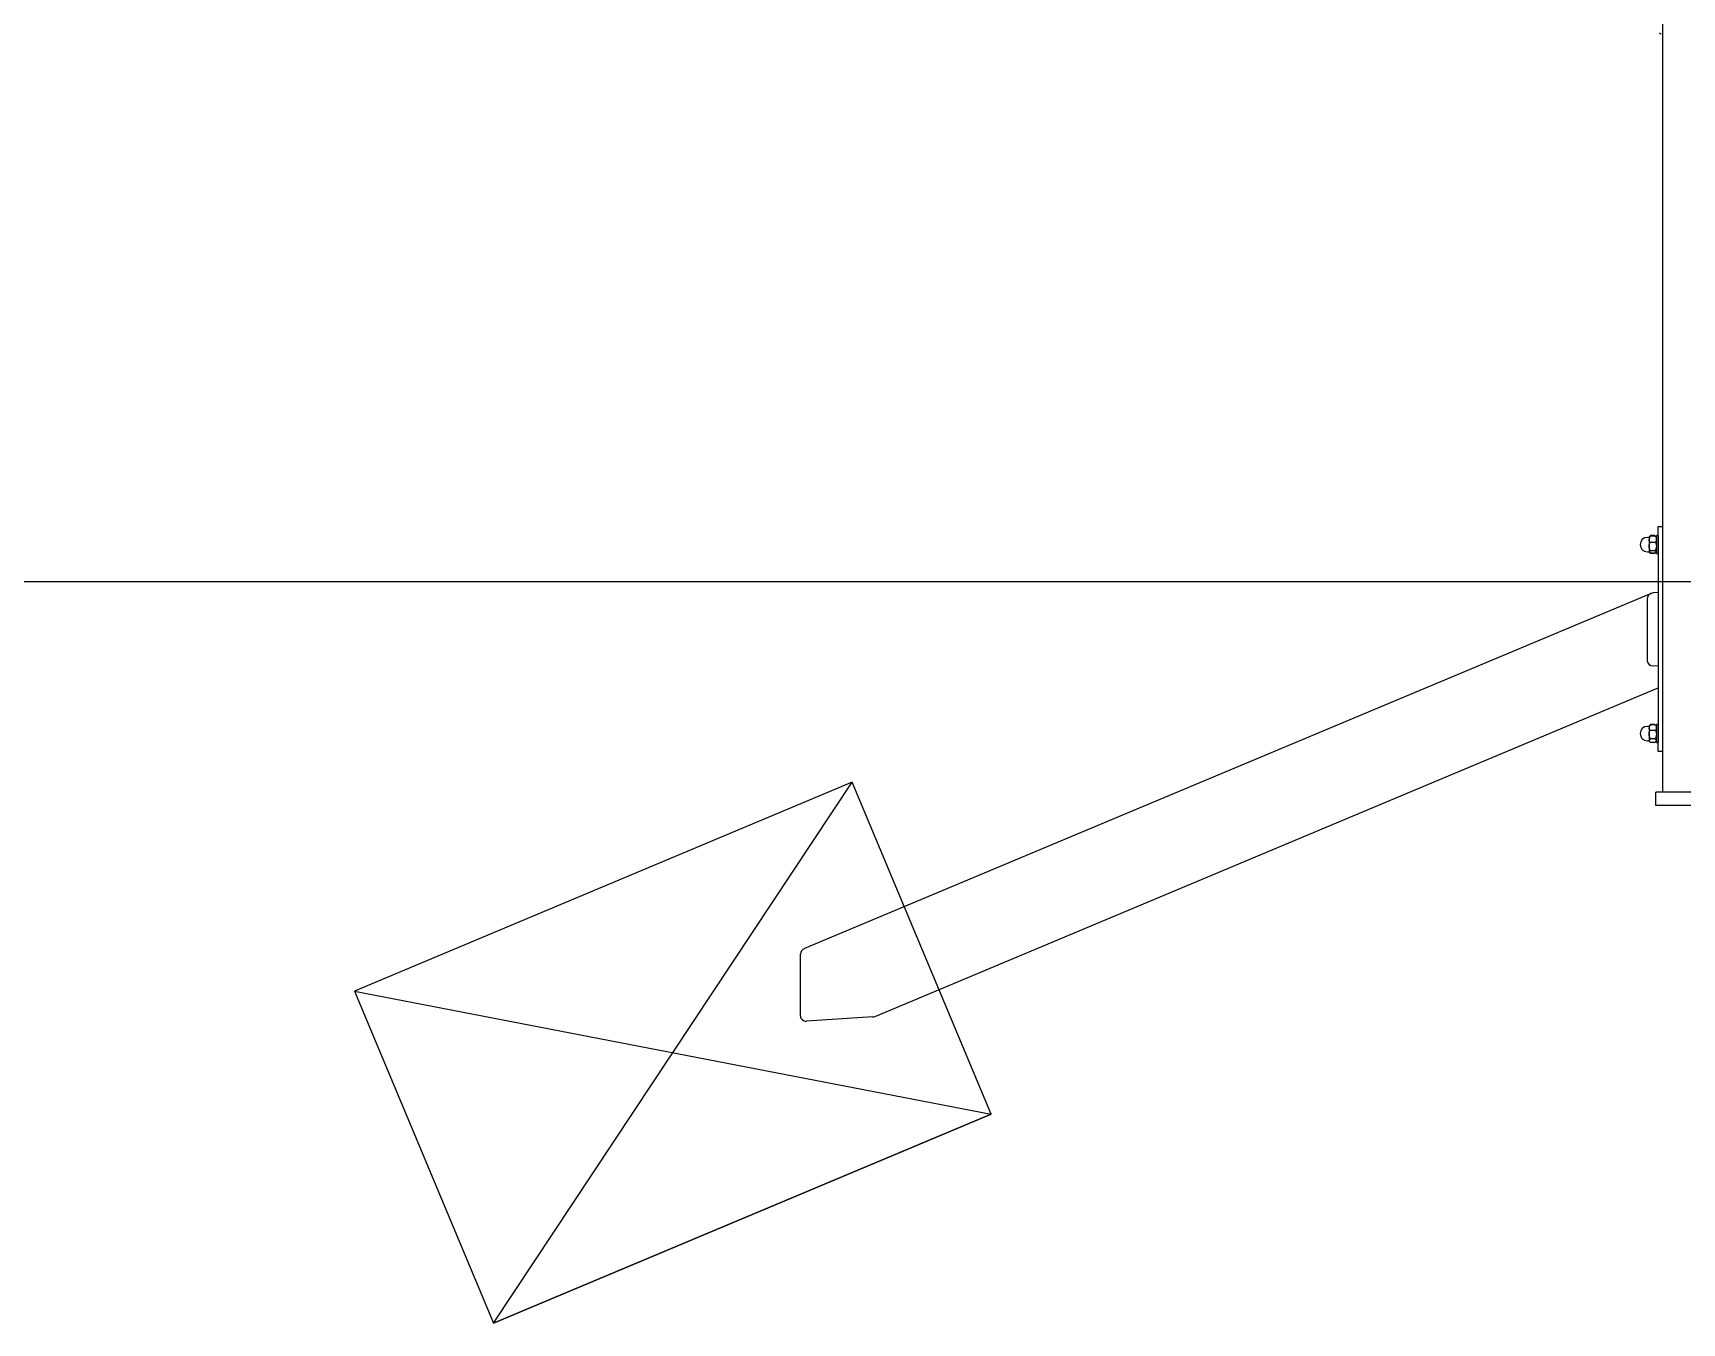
# Model space of a CAD drawing. Extents: x -360 to 379, y -342 to 365.
# Drawn here: x -176.7 to 6.7, y -342 to -198.6 of the extents above; entities that cross this region are included whole.
import ezdxf

# ---------------------------------------------------------------- set-up
doc = ezdxf.new("R2010")
doc.units = 0
doc.layers.get('0').update_dxf_attribs({"linetype": 'CONTINUOUS'})

msp = doc.modelspace()

# ---------------------------------------------------------------- linework, layer by layer
at = {"color": 7, "linetype": 'CONTINUOUS'}
for p, q in [((4.52, -282.99), (4.52, 306.01)), ((3.02, -254.69), (2.82, -254.69)), ((3.04, -254.61), (3.02, -254.64)), ((3.02, -254.64), (3.02, -254.95)), ((3.12, -254.54), (3.04, -254.61)), ((3.17, -254.49), (3.11, -254.54)), ((3.12, -254.56), (3.17, -254.49)), ((3.66, -254.49), (3.17, -254.49)), ((3.66, -254.54), (3.17, -254.54)), ((3.66, -254.49), (3.72, -254.57)), ((3.71, -254.54), (3.66, -254.49)), ((3.79, -254.61), (3.72, -254.54)), ((3.82, -254.64), (3.79, -254.61)), ((4.02, -254.49), (3.82, -254.49)), ((3.82, -254.49), (3.82, -255.33)), ((4.02, -253.49), (4.52, -253.49)), ((4.02, -254.49), (4.02, -253.49)), ((4.02, -254.49), (4.02, -277.49)), ((2.82, -256.29), (3.02, -256.29)), ((3.02, -254.95), (3.02, -255.67)), ((3.02, -255.67), (3.02, -256.31)), ((3.02, -256.34), (3.02, -256.31)), ((3.02, -256.34), (3.04, -256.36)), ((3.04, -256.36), (3.12, -256.44)), ((3.72, -255.26), (3.11, -255.26)), ((3.66, -256.19), (3.17, -256.19)), ((3.66, -256.44), (3.17, -256.44)), ((3.66, -256.49), (3.17, -256.49)), ((3.76, -256.39), (3.66, -256.49)), ((3.72, -256.44), (3.79, -256.36)), ((3.79, -256.36), (3.82, -256.34)), ((3.82, -255.33), (3.82, -256.49)), ((3.82, -256.49), (4.02, -256.49)), ((3.23, -260.91), (-90.87, -300.38)), ((2.81, -261.5), (2.81, -268.39)), ((4.02, -260.81), (3.47, -260.85)), ((3.47, -268.96), (4.02, -268.92)), ((-82.97, -307.89), (4.02, -271.4)), ((3.02, -275.69), (2.82, -275.69)), ((3.08, -275.58), (3.02, -275.64)), ((3.02, -275.64), (3.02, -275.87)), ((3.02, -275.87), (3.02, -276.56)), ((3.02, -276.56), (3.02, -277.28)), ((3.14, -275.51), (3.08, -275.58)), ((3.72, -276.15), (3.11, -276.15)), ((3.16, -275.5), (3.17, -275.49)), ((3.17, -275.49), (3.16, -275.5)), ((3.66, -275.49), (3.17, -275.49)), ((3.66, -275.5), (3.17, -275.5)), ((3.66, -275.49), (3.67, -275.5)), ((3.67, -275.5), (3.66, -275.49)), ((3.75, -275.58), (3.66, -275.5)), ((3.76, -275.58), (3.69, -275.51)), ((3.82, -275.64), (3.76, -275.58)), ((4.02, -275.49), (3.82, -275.49)), ((3.82, -275.49), (3.82, -276.21)), ((3.82, -276.21), (3.82, -277.49)), ((2.82, -277.29), (3.02, -277.29)), ((3.02, -277.34), (3.02, -277.28)), ((3.02, -277.34), (3.08, -277.4)), ((3.08, -277.4), (3.14, -277.46)), ((3.17, -277.49), (3.16, -277.48)), ((3.66, -277.09), (3.17, -277.09)), ((3.66, -277.47), (3.17, -277.47)), ((3.66, -277.49), (3.17, -277.49)), ((3.67, -277.48), (3.66, -277.49)), ((3.69, -277.46), (3.76, -277.4)), ((3.76, -277.4), (3.82, -277.34)), ((3.82, -277.49), (4.02, -277.49)), ((4.02, -278.49), (4.02, -277.49)), ((4.52, -278.49), (4.02, -278.49)), ((3.77, -284.49), (3.77, -282.99)), ((5.27, -282.99), (3.77, -282.99)), ((13.77, -282.99), (5.27, -282.99)), ((5.27, -284.49), (3.77, -284.49)), ((13.77, -284.49), (5.27, -284.49)), ((-90.87, -300.38), (-90.91, -300.4)), ((-91.33, -307.88), (-91.33, -300.99)), ((-83.3, -307.98), (-90.68, -308.45)), ((-83.07, -307.93), (-82.97, -307.89))]:
    msp.add_line(p, q, dxfattribs=at)
at = {"color": 8, "linetype": 'CONTINUOUS'}
for p, q in [((-338.98, -259.59), (358.02, -259.59)), ((-85.6, -281.89), (-140.93, -305.1)), ((-125.46, -341.99), (-85.6, -281.89)), ((-70.13, -318.78), (-85.6, -281.89)), ((-140.93, -305.1), (-70.13, -318.78)), ((-140.93, -305.1), (-125.46, -341.99)), ((-70.13, -318.78), (-125.46, -341.99)), ((-125.46, -341.99), (-70.13, -318.78))]:
    msp.add_line(p, q, dxfattribs=at)
at = {"color": 7, "linetype": 'CONTINUOUS'}
for centre in [(2.82, -255.49), (2.82, -276.49)]:
    msp.add_arc(centre, 0.8, 90, 270, dxfattribs=at)
for centre, major_axis, ratio, start_param, end_param in [((3.47, -261.46), (0.629, 0.239), 0.890947, 1.24426, 2.815057), ((3.47, -268.35), (0.629, 0.239), 0.890947, 2.815057, 4.385853), ((-90.68, -300.95), (-0.608, -0.255), 0.90992, 4.712389, 5.918571), ((-90.68, -307.84), (-0.608, -0.255), 0.90992, 5.918571, 6.6478), ((-83.3, -307.38), (-0.608, -0.255), 0.90992, 1.206182, 1.570796), ((-90.68, -307.84), (-0.608, -0.255), 0.90992, 0.364614, 1.206182)]:
    msp.add_ellipse(centre, major_axis=major_axis, ratio=ratio, start_param=start_param, end_param=end_param, dxfattribs=at)
for points, knots in [([(4.34, -198.77), (4.33, -198.76), (4.25, -198.74), (4.2, -198.69), (4.16, -198.64)], [0, 0, 0, 0, 0.2524251, 1, 1, 1, 1]), ([(3.02, -254.95), (3.03, -254.86), (3.05, -254.72), (3.13, -254.59), (3.17, -254.54)], [0, 0, 0, 0, 0.575034, 1, 1, 1, 1]), ([(3.17, -254.54), (3.15, -254.55), (3.1, -254.57), (3.06, -254.59), (3.05, -254.61), (3.04, -254.61)], [0, 0, 0, 0, 0.399896, 0.8804056, 1, 1, 1, 1]), ([(3.66, -254.54), (3.69, -254.58), (3.75, -254.68), (3.81, -254.81), (3.81, -254.91), (3.82, -254.95)], [0, 0, 0, 0, 0.358599, 0.724864, 1, 1, 1, 1]), ([(3.79, -254.61), (3.78, -254.61), (3.77, -254.58), (3.71, -254.56), (3.66, -254.54)], [0, 0, 0, 0, 0.183457, 1, 1, 1, 1]), ([(3.11, -255.26), (3.09, -255.22), (3.04, -255.13), (3.02, -255.02), (3.02, -254.96), (3.02, -254.95)], [0, 0, 0, 0, 0.447246, 0.908374, 1, 1, 1, 1]), ([(3.02, -255.67), (3.02, -255.62), (3.03, -255.48), (3.08, -255.35), (3.11, -255.26)], [0, 0, 0, 0, 0.356367, 1, 1, 1, 1]), ([(3.17, -256.19), (3.14, -256.13), (3.08, -256.01), (3.03, -255.84), (3.02, -255.72), (3.02, -255.67)], [0, 0, 0, 0, 0.358599, 0.724864, 1, 1, 1, 1]), ([(3.02, -256.31), (3.03, -256.29), (3.04, -256.25), (3.13, -256.21), (3.17, -256.19)], [0, 0, 0, 0, 0.485745, 1, 1, 1, 1]), ([(3.17, -256.44), (3.15, -256.43), (3.1, -256.41), (3.05, -256.37), (3.02, -256.34), (3.02, -256.32), (3.02, -256.31)], [0, 0, 0, 0, 0.2523, 0.555461, 0.865748, 1, 1, 1, 1]), ([(3.17, -256.49), (3.15, -256.47), (3.11, -256.44), (3.09, -256.4), (3.07, -256.39)], [0, 0, 0, 0, 0.581598, 1, 1, 1, 1]), ([(3.82, -255.67), (3.81, -255.77), (3.78, -255.96), (3.7, -256.12), (3.66, -256.19)], [0, 0, 0, 0, 0.575034, 1, 1, 1, 1]), ([(3.66, -256.19), (3.69, -256.2), (3.73, -256.22), (3.79, -256.26), (3.81, -256.29), (3.82, -256.31), (3.82, -256.31)], [0, 0, 0, 0, 0.2523, 0.555461, 0.865748, 1, 1, 1, 1]), ([(3.79, -256.36), (3.78, -256.37), (3.77, -256.39), (3.71, -256.42), (3.66, -256.44)], [0, 0, 0, 0, 0.183457, 1, 1, 1, 1]), ([(3.82, -254.95), (3.81, -254.99), (3.81, -255.1), (3.76, -255.2), (3.72, -255.26)], [0, 0, 0, 0, 0.356367, 1, 1, 1, 1]), ([(3.72, -255.26), (3.75, -255.32), (3.79, -255.44), (3.82, -255.58), (3.82, -255.66), (3.82, -255.67)], [0, 0, 0, 0, 0.447246, 0.908374, 1, 1, 1, 1]), ([(3.02, -275.87), (3.03, -275.79), (3.05, -275.67), (3.13, -275.55), (3.17, -275.5)], [0, 0, 0, 0, 0.5750339, 1, 1, 1, 1]), ([(3.11, -276.15), (3.09, -276.11), (3.04, -276.03), (3.02, -275.93), (3.02, -275.88), (3.02, -275.87)], [0, 0, 0, 0, 0.447246, 0.908374, 1, 1, 1, 1]), ([(3.02, -276.56), (3.02, -276.51), (3.03, -276.37), (3.08, -276.24), (3.11, -276.15)], [0, 0, 0, 0, 0.356367, 1, 1, 1, 1]), ([(3.17, -277.09), (3.14, -277.03), (3.08, -276.91), (3.03, -276.73), (3.02, -276.61), (3.02, -276.56)], [0, 0, 0, 0, 0.358599, 0.724864, 1, 1, 1, 1]), ([(3.17, -275.5), (3.15, -275.52), (3.11, -275.54), (3.09, -275.57), (3.08, -275.58)], [0, 0, 0, 0, 0.6130757, 1, 1, 1, 1]), ([(3.66, -275.5), (3.69, -275.54), (3.75, -275.63), (3.81, -275.75), (3.81, -275.83), (3.82, -275.87)], [0, 0, 0, 0, 0.358599, 0.724864, 1, 1, 1, 1]), ([(3.82, -276.56), (3.81, -276.67), (3.78, -276.85), (3.7, -277.02), (3.66, -277.09)], [0, 0, 0, 0, 0.575034, 1, 1, 1, 1]), ([(3.82, -275.87), (3.81, -275.9), (3.81, -276), (3.76, -276.09), (3.72, -276.15)], [0, 0, 0, 0, 0.356367, 1, 1, 1, 1]), ([(3.72, -276.15), (3.75, -276.21), (3.79, -276.33), (3.82, -276.47), (3.82, -276.55), (3.82, -276.56)], [0, 0, 0, 0, 0.447246, 0.908374, 1, 1, 1, 1]), ([(3.02, -277.28), (3.03, -277.25), (3.04, -277.18), (3.13, -277.12), (3.17, -277.09)], [0, 0, 0, 0, 0.485745, 1, 1, 1, 1]), ([(3.17, -277.47), (3.15, -277.46), (3.1, -277.42), (3.05, -277.37), (3.02, -277.32), (3.02, -277.29), (3.02, -277.28)], [0, 0, 0, 0, 0.2523, 0.555461, 0.865748, 1, 1, 1, 1]), ([(3.66, -277.09), (3.69, -277.11), (3.73, -277.14), (3.79, -277.19), (3.81, -277.24), (3.82, -277.27), (3.82, -277.28)], [0, 0, 0, 0, 0.2523, 0.555461, 0.865748, 1, 1, 1, 1]), ([(3.82, -277.28), (3.81, -277.31), (3.79, -277.38), (3.71, -277.44), (3.66, -277.47)], [0, 0, 0, 0, 0.485745, 1, 1, 1, 1])]:
    msp.add_open_spline(points, degree=3, knots=knots, dxfattribs=at)

doc.saveas('drawing.dxf')
